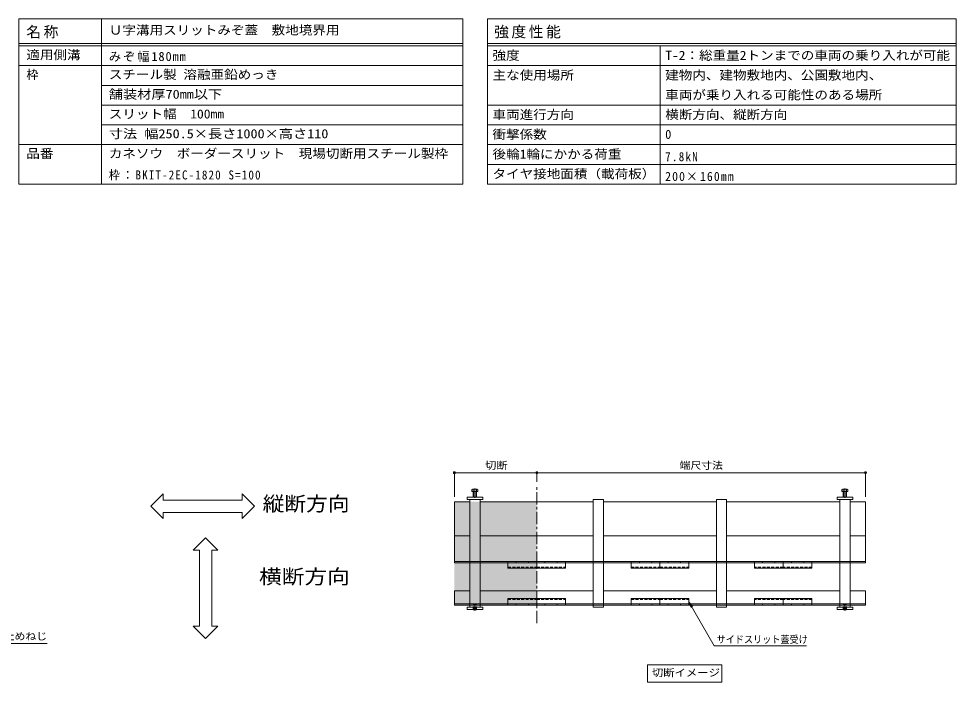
# Model space of a CAD drawing. Units: millimetres at full size, sheet at 1:5; details may follow other scales. Extents: x -1638 to 1950, y -1351 to 1333.
# Drawn here: x 50 to 1950, y -11 to 1333 of the extents above; entities that cross this region are included whole.
import ezdxf
from ezdxf.enums import TextEntityAlignment as Align

# ---------------------------------------------------------------- set-up
doc = ezdxf.new("R2010")
doc.units = ezdxf.units.MM
doc.header["$LTSCALE"] = 5
doc.header["$PDMODE"] = 32
doc.header["$PDSIZE"] = 4
for name, pattern in [('CHAIN1', [8, 5, -1, 1, -1]), ('CHAIN2', [12, 9, -1, 1, -1]), ('DASHED1', [1.8, 1.2, -0.6])]:
    doc.linetypes.add(name, pattern=pattern)
for name, color, linetype, lineweight in [('E-3_寸法', 4, 'Continuous', 5), ('E-4_文字', 7, 'Continuous', 5), ('E-5_建具', 7, 'Continuous', 5), ('E-8_ハッチ', 7, 'Continuous', 5), ('E-9_記号', 2, 'Continuous', 5), ('E-A_インテリア', 7, 'Continuous', 5), ('E-B_衛生陶器', 134, 'Continuous', 5), ('E-C_鉄骨', 5, 'DASHED1', 5), ('F-F_F-Fﾚｲﾔ', 3, 'Continuous', 5)]:
    doc.layers.add(name, color=color, linetype=linetype, lineweight=lineweight)
doc.styles.add('ＭＳ ゴシック', font='')
doc.styles.get('ＭＳ ゴシック').set_extended_font_data('MS Gothic')

msp = doc.modelspace()

# ---------------------------------------------------------------- linework, layer by layer
at = {"layer": 'E-3_寸法'}
for p, q in [((963.932, 355.032), (932.682, 355.032)), ((932.682, 355.032), (932.682, 231.382)), ((1214.072, 355.032), (984.766, 355.032)), ((1463.792, 355.032), (1234.906, 355.032)), ((1713.932, 355.032), (1484.626, 355.032)), ((1734.766, 355.032), (1766.016, 355.032)), ((1766.016, 355.032), (1766.016, 231.382)), ((963.932, 285.715), (932.682, 285.715)), ((1214.072, 285.715), (984.766, 285.715)), ((1463.792, 285.715), (1234.906, 285.715)), ((1713.932, 285.715), (1484.626, 285.715)), ((1766.016, 285.715), (1734.766, 285.715)), ((1766.016, 233.882), (932.682, 233.882)), ((1766.016, 231.382), (932.682, 231.382)), ((932.682, 174.549), (932.682, 145.382)), ((963.932, 174.549), (932.682, 174.549)), ((1214.072, 174.549), (984.766, 174.549)), ((1463.792, 174.549), (1234.906, 174.549)), ((1713.932, 174.549), (1484.626, 174.549)), ((1766.016, 174.549), (1734.766, 174.549)), ((1766.016, 174.549), (1766.016, 145.382)), ((1766.016, 147.882), (932.682, 147.882)), ((1766.016, 145.382), (932.682, 145.382))]:
    msp.add_line(p, q, dxfattribs=at)
at = {"layer": 'E-4_文字'}
for p, q in [((932.682, 415.273), (932.682, 365.032)), ((1099.629, 413.773), (932.682, 413.773)), ((1099.629, 415.273), (1099.629, 395.123)), ((1099.629, 413.773), (1766.016, 413.773)), ((1766.016, 415.273), (1766.016, 365.032))]:
    msp.add_line(p, q, dxfattribs=at)
for p in [(932.682, 413.773), (1099.629, 413.773), (1766.016, 413.773)]:
    msp.add_point(p, dxfattribs=at)
at = {"layer": 'E-5_建具'}
for p, q in [((1407.682, 152.257), (1415.292, 142.34)), ((-200.757, 67.654), (107.505, 67.654)), ((1459.355, 62.757), (1646.598, 62.757)), ((1324.099, 24.323), (1474.599, 24.323)), ((1474.599, 24.323), (1474.599, -10.677))]:
    msp.add_line(p, q, dxfattribs=at)
for points in [[(342.581, 358.132), (342.581, 370.632), (317.581, 345.632), (342.581, 320.632), (342.581, 333.132), (502.529, 333.132), (502.529, 320.632), (527.529, 345.632), (502.529, 370.632), (502.529, 358.132)], [(416.01, 256.541), (403.51, 256.541), (428.51, 281.541), (453.51, 256.541), (441.01, 256.541), (441.01, 103.097), (453.51, 103.097), (428.51, 78.097), (403.51, 103.097), (416.01, 103.097)]]:
    msp.add_lwpolyline(points, close=True, dxfattribs=at)
for points in [[(1459.355, 62.757), (1407.682, 152.257), (1412.466, 140.708)], [(1324.099, 24.323), (1324.099, -10.677), (1474.599, -10.677)]]:
    msp.add_lwpolyline(points, dxfattribs=at)
at = {"layer": 'E-8_ハッチ'}
for p, q in [((963.932, 359.199), (984.766, 359.199)), ((1713.932, 359.199), (1734.766, 359.199)), ((958.516, 141.632), (990.182, 141.632)), ((958.516, 136.632), (958.516, 141.632)), ((958.516, 136.632), (990.182, 136.632)), ((990.182, 141.632), (990.182, 136.632)), ((1740.182, 141.632), (1708.516, 141.632)), ((1708.516, 141.632), (1708.516, 136.632)), ((1740.182, 136.632), (1708.516, 136.632)), ((1740.182, 136.632), (1740.182, 141.632))]:
    msp.add_line(p, q, dxfattribs=at)
for points in [[(958.516, 359.199), (990.182, 359.199), (990.182, 364.199), (958.516, 364.199)], [(1740.182, 359.199), (1708.516, 359.199), (1708.516, 364.199), (1740.182, 364.199)]]:
    msp.add_lwpolyline(points, close=True, dxfattribs=at)
at = {"layer": 'E-9_記号'}
for p, q in [((969.682, 380.282), (979.016, 380.282)), ((1729.016, 380.282), (1719.682, 380.282)), ((968.349, 375.865), (968.349, 379.782)), ((968.349, 375.865), (980.349, 375.865)), ((971.016, 364.199), (971.016, 379.782)), ((971.599, 364.199), (971.599, 375.865)), ((977.099, 364.199), (977.099, 375.865)), ((977.682, 364.199), (977.682, 379.782)), ((980.349, 375.865), (980.349, 379.782)), ((1718.349, 375.865), (1718.349, 379.782)), ((1730.349, 375.865), (1718.349, 375.865)), ((1721.016, 364.199), (1721.016, 379.782)), ((1721.599, 364.199), (1721.599, 375.865)), ((1727.099, 364.199), (1727.099, 375.865)), ((1727.682, 364.199), (1727.682, 379.782)), ((1730.349, 375.865), (1730.349, 379.782)), ((971.518, 136.215), (971.101, 136.632)), ((971.518, 136.215), (971.518, 136.632)), ((971.518, 136.215), (977.018, 136.215)), ((972.182, 136.632), (972.182, 136.215)), ((972.599, 136.632), (972.599, 136.215)), ((975.936, 136.632), (975.936, 136.215)), ((976.353, 136.632), (976.353, 136.215)), ((977.018, 136.215), (977.434, 136.632)), ((977.018, 136.215), (977.018, 136.632)), ((1721.599, 136.215), (1721.182, 136.632)), ((1721.599, 136.215), (1721.599, 136.632)), ((1721.599, 136.215), (1727.099, 136.215)), ((1722.264, 136.632), (1722.264, 136.215)), ((1722.681, 136.632), (1722.681, 136.215)), ((1726.018, 136.632), (1726.018, 136.215)), ((1726.434, 136.632), (1726.434, 136.215)), ((1727.099, 136.215), (1727.516, 136.632)), ((1727.099, 136.215), (1727.099, 136.632))]:
    msp.add_line(p, q, dxfattribs=at)
at = {"layer": 'E-9_記号', "color": 7, "linetype": 'CHAIN2'}
for p, q in [((974.349, 381.949), (974.349, 362.532)), ((1724.349, 381.949), (1724.349, 362.532)), ((974.268, 147.465), (974.268, 134.549)), ((1724.349, 147.465), (1724.349, 134.549))]:
    msp.add_line(p, q, dxfattribs=at)
at = {"layer": 'E-9_記号', "color": 7, "linetype": 'CHAIN1'}
msp.add_line((1099.629, 109.267), (1099.629, 385.123), dxfattribs=at)
at = {"layer": 'E-9_記号', "linetype": 'DASHED1'}
for p, q in [((970.934, 145.215), (971.518, 145.799)), ((970.934, 136.799), (970.934, 145.215)), ((971.101, 136.632), (970.934, 136.799)), ((977.018, 145.799), (971.518, 145.799)), ((971.518, 136.632), (971.518, 145.799)), ((977.018, 140.382), (971.518, 140.382)), ((972.182, 140.382), (974.268, 141.632)), ((972.182, 140.382), (972.182, 136.632)), ((972.599, 140.382), (972.599, 136.632)), ((976.353, 140.382), (974.268, 141.632)), ((975.936, 140.382), (975.936, 136.632)), ((976.353, 140.382), (976.353, 136.632)), ((977.018, 136.632), (977.018, 145.799)), ((977.434, 136.632), (977.601, 136.799)), ((1721.016, 145.215), (1721.599, 145.799)), ((1721.016, 136.799), (1721.016, 145.215)), ((1721.182, 136.632), (1721.016, 136.799)), ((1727.099, 145.799), (1721.599, 145.799)), ((1721.599, 136.632), (1721.599, 145.799)), ((1727.099, 140.382), (1721.599, 140.382)), ((1722.264, 140.382), (1724.349, 141.632)), ((1722.264, 140.382), (1722.264, 136.632)), ((1722.681, 140.382), (1722.681, 136.632)), ((1726.434, 140.382), (1724.349, 141.632)), ((1726.018, 140.382), (1726.018, 136.632)), ((1726.434, 140.382), (1726.434, 136.632)), ((1727.099, 136.632), (1727.099, 145.799)), ((1727.516, 136.632), (1727.682, 136.799))]:
    msp.add_line(p, q, dxfattribs=at)
for points in [[(970.934, 145.215), (977.601, 145.215), (977.018, 145.799)], [(970.934, 136.799), (977.601, 136.799), (977.601, 145.215)], [(1721.016, 145.215), (1727.682, 145.215), (1727.099, 145.799)], [(1721.016, 136.799), (1727.682, 136.799), (1727.682, 145.215)]]:
    msp.add_lwpolyline(points, dxfattribs=at)
at = {"layer": 'E-9_記号'}
for centre, radius, start, end in [((969.682, 378.29), 1.992, 48.20791, 131.79209), ((974.349, 369.1), 11.182, 72.66888, 107.37088), ((979.016, 378.29), 1.992, 48.20791, 131.79209), ((1719.682, 378.29), 1.992, 48.20791, 131.79209), ((1724.349, 369.1), 11.182, 72.62912, 107.33112), ((1729.016, 378.29), 1.992, 48.20791, 131.79209)]:
    msp.add_arc(centre, radius, start, end, dxfattribs=at)
at = {"layer": 'E-A_インテリア'}
for p, q in [((963.932, 231.382), (963.932, 147.882)), ((984.766, 231.382), (984.766, 147.882)), ((1214.072, 231.382), (1214.072, 147.882)), ((1234.906, 231.382), (1234.906, 147.882)), ((1463.792, 231.382), (1463.792, 147.882)), ((1484.626, 231.382), (1484.626, 147.882)), ((1713.932, 231.382), (1713.932, 147.882)), ((1734.766, 231.382), (1734.766, 147.882))]:
    msp.add_line(p, q, dxfattribs=at)
at = {"layer": 'E-A_インテリア', "linetype": 'DASHED1'}
for p, q in [((984.766, 145.382), (963.932, 145.382)), ((1734.766, 145.382), (1713.932, 145.382))]:
    msp.add_line(p, q, dxfattribs=at)
at = {"layer": 'E-A_インテリア'}
msp.add_solid([(932.682, 145.382), (1099.629, 145.382), (932.682, 355.032), (1099.629, 355.032)], dxfattribs=at)
at = {"layer": 'E-B_衛生陶器'}
for p, q in [((963.932, 359.199), (984.766, 359.199)), ((963.932, 359.199), (963.932, 233.882)), ((984.766, 359.199), (984.766, 233.882)), ((1234.906, 359.199), (1214.072, 359.199)), ((1214.072, 359.199), (1214.072, 233.882)), ((1234.906, 233.882), (1234.906, 359.199)), ((1463.792, 359.199), (1484.626, 359.199)), ((1463.792, 233.882), (1463.792, 359.199)), ((1484.626, 359.199), (1484.626, 233.882)), ((1713.932, 359.199), (1734.766, 359.199)), ((1713.932, 359.199), (1713.932, 233.882)), ((1734.766, 359.199), (1734.766, 233.882)), ((963.932, 145.382), (963.932, 141.632)), ((963.932, 141.632), (984.766, 141.632)), ((984.766, 145.382), (984.766, 141.632)), ((1214.072, 145.382), (1214.072, 141.632)), ((1234.906, 141.632), (1214.072, 141.632)), ((1234.906, 145.382), (1234.906, 141.632)), ((1463.792, 145.382), (1463.792, 141.632)), ((1463.792, 141.632), (1484.626, 141.632)), ((1484.626, 145.382), (1484.626, 141.632)), ((1713.932, 145.382), (1713.932, 141.632)), ((1713.932, 141.632), (1734.766, 141.632)), ((1734.766, 145.382), (1734.766, 141.632))]:
    msp.add_line(p, q, dxfattribs=at)
at = {"layer": 'E-B_衛生陶器', "linetype": 'DASHED1'}
for p, q in [((963.932, 233.882), (963.932, 145.382)), ((984.766, 233.882), (984.766, 145.382)), ((1214.072, 233.882), (1214.072, 145.382)), ((1234.906, 233.882), (1234.906, 145.382)), ((1463.792, 233.882), (1463.792, 145.382)), ((1484.626, 233.882), (1484.626, 145.382)), ((1713.932, 233.882), (1713.932, 145.382)), ((1734.766, 233.882), (1734.766, 145.382))]:
    msp.add_line(p, q, dxfattribs=at)
at = {"layer": 'E-C_鉄骨'}
for p, q in [((1041.296, 233.465), (1041.296, 231.382)), ((1041.712, 233.882), (1057.546, 233.882)), ((1057.962, 233.465), (1057.962, 231.382)), ((1082.962, 231.382), (1057.962, 231.382)), ((1082.962, 233.465), (1082.962, 231.382)), ((1099.212, 233.882), (1083.379, 233.882)), ((1099.629, 233.465), (1099.629, 231.382)), ((1100.046, 233.882), (1115.879, 233.882)), ((1116.296, 233.465), (1116.296, 231.382)), ((1141.296, 231.382), (1116.296, 231.382)), ((1141.296, 233.465), (1141.296, 231.382)), ((1157.546, 233.882), (1141.712, 233.882)), ((1157.962, 233.465), (1157.962, 231.382)), ((1291.016, 233.465), (1291.016, 231.382)), ((1291.432, 233.882), (1307.266, 233.882)), ((1307.682, 233.465), (1307.682, 231.382)), ((1332.682, 231.382), (1307.682, 231.382)), ((1332.682, 233.465), (1332.682, 231.382)), ((1348.932, 233.882), (1333.099, 233.882)), ((1349.349, 233.465), (1349.349, 231.382)), ((1349.766, 233.882), (1365.599, 233.882)), ((1366.016, 233.465), (1366.016, 231.382)), ((1391.016, 231.382), (1366.016, 231.382)), ((1391.016, 233.465), (1391.016, 231.382)), ((1407.266, 233.882), (1391.432, 233.882)), ((1407.682, 233.465), (1407.682, 231.382)), ((1540.736, 233.465), (1540.736, 231.382)), ((1541.152, 233.882), (1556.986, 233.882)), ((1557.402, 233.465), (1557.402, 231.382)), ((1557.402, 231.382), (1582.402, 231.382)), ((1582.402, 233.465), (1582.402, 231.382)), ((1598.652, 233.882), (1582.819, 233.882)), ((1599.069, 233.465), (1599.069, 231.382)), ((1599.486, 233.882), (1615.319, 233.882)), ((1615.736, 233.465), (1615.736, 231.382)), ((1615.736, 231.382), (1640.736, 231.382)), ((1640.736, 233.465), (1640.736, 231.382)), ((1656.986, 233.882), (1641.152, 233.882)), ((1657.402, 233.465), (1657.402, 231.382)), ((1041.296, 222.465), (1099.629, 222.465)), ((1099.629, 222.465), (1157.962, 222.465)), ((1291.016, 222.465), (1349.349, 222.465)), ((1349.349, 222.465), (1407.682, 222.465)), ((1599.069, 222.465), (1540.736, 222.465)), ((1657.402, 222.465), (1599.069, 222.465)), ((1041.296, 156.799), (1099.629, 156.799)), ((1099.629, 156.799), (1157.962, 156.799)), ((1291.016, 156.799), (1349.349, 156.799)), ((1349.349, 156.799), (1407.682, 156.799)), ((1599.069, 156.799), (1540.736, 156.799)), ((1657.402, 156.799), (1599.069, 156.799)), ((1041.296, 145.799), (1041.296, 147.882)), ((1041.712, 145.382), (1057.546, 145.382)), ((1057.962, 145.799), (1057.962, 147.882)), ((1082.962, 147.882), (1057.962, 147.882)), ((1082.962, 145.799), (1082.962, 147.882)), ((1099.212, 145.382), (1083.379, 145.382)), ((1099.629, 145.799), (1099.629, 147.882)), ((1100.046, 145.382), (1115.879, 145.382)), ((1116.296, 145.799), (1116.296, 147.882)), ((1141.296, 147.882), (1116.296, 147.882)), ((1141.296, 145.799), (1141.296, 147.882)), ((1157.546, 145.382), (1141.712, 145.382)), ((1157.962, 145.799), (1157.962, 147.882)), ((1291.016, 145.799), (1291.016, 147.882)), ((1291.432, 145.382), (1307.266, 145.382)), ((1307.682, 145.799), (1307.682, 147.882)), ((1332.682, 147.882), (1307.682, 147.882)), ((1332.682, 145.799), (1332.682, 147.882)), ((1348.932, 145.382), (1333.099, 145.382)), ((1349.349, 145.799), (1349.349, 147.882)), ((1349.766, 145.382), (1365.599, 145.382)), ((1366.016, 145.799), (1366.016, 147.882)), ((1391.016, 147.882), (1366.016, 147.882)), ((1391.016, 145.799), (1391.016, 147.882)), ((1407.266, 145.382), (1391.432, 145.382)), ((1407.682, 145.799), (1407.682, 147.882)), ((1540.736, 145.799), (1540.736, 147.882)), ((1541.152, 145.382), (1556.986, 145.382)), ((1557.402, 145.799), (1557.402, 147.882)), ((1557.402, 147.882), (1582.402, 147.882)), ((1582.402, 145.799), (1582.402, 147.882)), ((1598.652, 145.382), (1582.819, 145.382)), ((1599.069, 145.799), (1599.069, 147.882)), ((1599.486, 145.382), (1615.319, 145.382)), ((1615.736, 145.799), (1615.736, 147.882)), ((1615.736, 147.882), (1640.736, 147.882)), ((1640.736, 145.799), (1640.736, 147.882)), ((1656.986, 145.382), (1641.152, 145.382)), ((1657.402, 145.799), (1657.402, 147.882))]:
    msp.add_line(p, q, dxfattribs=at)
at = {"layer": 'E-C_鉄骨', "linetype": 'Continuous'}
for p, q in [((1041.296, 231.382), (1041.296, 220.549)), ((1099.629, 231.382), (1099.629, 220.549)), ((1157.962, 231.382), (1157.962, 220.549)), ((1291.016, 231.382), (1291.016, 220.549)), ((1349.349, 231.382), (1349.349, 220.549)), ((1407.682, 231.382), (1407.682, 220.549)), ((1540.736, 231.382), (1540.736, 220.549)), ((1599.069, 231.382), (1599.069, 220.549)), ((1657.402, 231.382), (1657.402, 220.549)), ((1041.296, 220.549), (1099.629, 220.549)), ((1099.629, 220.549), (1157.962, 220.549)), ((1291.016, 220.549), (1349.349, 220.549)), ((1349.349, 220.549), (1407.682, 220.549)), ((1599.069, 220.549), (1540.736, 220.549)), ((1657.402, 220.549), (1599.069, 220.549)), ((1041.296, 158.715), (1099.629, 158.715)), ((1041.296, 147.882), (1041.296, 158.715)), ((1099.629, 158.715), (1157.962, 158.715)), ((1099.629, 147.882), (1099.629, 158.715)), ((1157.962, 147.882), (1157.962, 158.715)), ((1291.016, 158.715), (1349.349, 158.715)), ((1291.016, 147.882), (1291.016, 158.715)), ((1349.349, 158.715), (1407.682, 158.715)), ((1349.349, 147.882), (1349.349, 158.715)), ((1407.682, 147.882), (1407.682, 158.715)), ((1540.736, 147.882), (1540.736, 158.715)), ((1599.069, 158.715), (1540.736, 158.715)), ((1599.069, 147.882), (1599.069, 158.715)), ((1657.402, 158.715), (1599.069, 158.715)), ((1657.402, 147.882), (1657.402, 158.715))]:
    msp.add_line(p, q, dxfattribs=at)
at = {"layer": 'E-C_鉄骨'}
for centre, start, end in [((1041.712, 233.465), 90, 180), ((1057.546, 233.465), 0, 90), ((1083.379, 233.465), 90, 180), ((1100.046, 233.465), 90, 180), ((1115.879, 233.465), 0, 90), ((1141.712, 233.465), 90, 180), ((1157.546, 233.465), 0, 90), ((1291.432, 233.465), 90, 180), ((1307.266, 233.465), 0, 90), ((1333.099, 233.465), 90, 180), ((1349.766, 233.465), 90, 180), ((1365.599, 233.465), 0, 90), ((1391.432, 233.465), 90, 180), ((1407.266, 233.465), 0, 90), ((1541.152, 233.465), 90, 180), ((1556.986, 233.465), 0, 90), ((1582.819, 233.465), 90, 180), ((1598.652, 233.465), 0, 90), ((1615.319, 233.465), 0, 90), ((1641.152, 233.465), 90, 180), ((1656.986, 233.465), 0, 90), ((1041.712, 145.799), 180, 270), ((1057.546, 145.799), 270, 0), ((1083.379, 145.799), 180, 270), ((1100.046, 145.799), 180, 270), ((1115.879, 145.799), 270, 0), ((1141.712, 145.799), 180, 270), ((1157.546, 145.799), 270, 0), ((1291.432, 145.799), 180, 270), ((1307.266, 145.799), 270, 0), ((1333.099, 145.799), 180, 270), ((1349.766, 145.799), 180, 270), ((1365.599, 145.799), 270, 0), ((1391.432, 145.799), 180, 270), ((1407.266, 145.799), 270, 0), ((1541.152, 145.799), 180, 270), ((1556.986, 145.799), 270, 0), ((1582.819, 145.799), 180, 270), ((1598.652, 145.799), 270, 0), ((1615.319, 145.799), 270, 0), ((1641.152, 145.799), 180, 270), ((1656.986, 145.799), 270, 0)]:
    msp.add_arc(centre, 0.417, start, end, dxfattribs=at)
at = {"layer": 'F-F_F-Fﾚｲﾔ', "color": 7}
for p, q in [((50, 1333.164), (950, 1333.164)), ((50, 1333.164), (50, 998.164)), ((217.288, 1333.164), (217.288, 998.164)), ((950, 1333.164), (950, 998.164)), ((1000, 1333.164), (1950, 1333.164)), ((1950, 1333.164), (1950, 998.164)), ((50, 1283.164), (950, 1283.164)), ((50, 1278.164), (950, 1278.164)), ((1000, 1283.164), (1950, 1283.164)), ((1000, 1278.164), (1950, 1278.164)), ((1350, 1278.164), (1350, 998.164)), ((50, 1238.164), (950, 1238.164)), ((50, 1238.164), (950, 1238.164)), ((1000, 1238.164), (1950, 1238.164)), ((217.288, 1198.164), (950, 1198.164)), ((217.288, 1158.164), (950, 1158.164)), ((1000, 1158.164), (1950, 1158.164)), ((217.288, 1118.164), (950, 1118.164)), ((1000, 1118.164), (1950, 1118.164)), ((50, 1078.164), (950, 1078.164)), ((1000, 1078.164), (1950, 1078.164)), ((1000, 1038.164), (1950, 1038.164)), ((50, 998.164), (950, 998.164))]:
    msp.add_line(p, q, dxfattribs=at)
msp.add_lwpolyline([(1000, 1333.164), (1000, 998.164), (1950, 998.164)], dxfattribs=at)

# ---------------------------------------------------------------- texts
at = {"layer": 'E-4_文字', "color": 2, "style": 'ＭＳ ゴシック'}
for s, width, p in [('切断', 1.15, (994.906, 416.773)), ('端尺寸法', 1.1, (1389.072, 416.773))]:
    msp.add_text(s, height=14.66, dxfattribs=dict(at, width=width)).set_placement(p, align=Align.BOTTOM_LEFT)
at = {"layer": 'E-5_建具', "color": 6, "style": 'ＭＳ ゴシック'}
for s, width, p in [('縦断方向', 1.1, (544.107, 327.443)), ('横断方向', 1.15, (536.732, 179.819))]:
    msp.add_text(s, height=29.33, dxfattribs=dict(at, width=width)).set_placement(p, align=Align.BOTTOM_LEFT)
at = {"layer": 'E-5_建具', "color": 2, "style": 'ＭＳ ゴシック'}
for s, width, p in [('スチール製六角穴付き止めねじ', 1.1, (-200.757, 70.654)), ('サイドスリット蓋受け', 0.9, (1464.355, 64.257)), ('切断イメージ', 1.15, (1333.099, -3.177))]:
    msp.add_text(s, height=14.66, dxfattribs=dict(at, width=width)).set_placement(p, align=Align.BOTTOM_LEFT)
at = {"layer": 'F-F_F-Fﾚｲﾔ', "style": 'ＭＳ ゴシック'}
for s, width, p in [('Ｕ字溝用スリットみぞ蓋\u3000敷地境界用', 1.1, (232.288, 1295.664)), ('適用側溝', 1.1, (65, 1245.664)), ('強度', 1.1, (1010, 1244.414)), ('T-2：総重量2トンまでの車両の乗り入れが可能', 1.1, (1360, 1244.414)), ('スチール製 溶融亜鉛めっき', 1.1, (232.288, 1205.664)), ('主な使用場所', 1.1, (1010, 1204.414)), ('建物内、建物敷地内、公園敷地内、', 1.1, (1360, 1204.414)), ('舗装材厚70mm以下', 1.15, (232.288, 1165.664)), ('車両が乗り入れる可能性のある場所', 1.1, (1360, 1164.414)), ('スリット幅\u3000100㎜', 1.1, (232.288, 1125.664)), ('車両進行方向', 1.1, (1010, 1124.414)), ('横断方向、縦断方向', 1.1, (1360, 1124.414)), ('寸法 幅250.5×長さ1000×高さ110', 1.15, (232.288, 1085.664)), ('衝撃係数', 1.1, (1010, 1084.414)), ('品番', 1.1, (65, 1045.664)), ('カネソウ\u3000ボーダースリット\u3000現場切断用スチール製枠', 1.1, (232.288, 1045.664)), ('後輪1輪にかかる荷重', 1.1, (1010, 1044.414)), ('タイヤ接地面積（載荷板）', 1.1, (1010, 1004.414))]:
    msp.add_text(s, height=18.33, dxfattribs=dict(at, width=width)).set_placement(p, align=Align.BOTTOM_LEFT)
for s, p in [('枠', (65, 1205.664)), ('0', (1360, 1084.414))]:
    msp.add_text(s, height=18.33, dxfattribs=at).set_placement(p, align=Align.BOTTOM_LEFT)
at = {"layer": 'F-F_F-Fﾚｲﾔ', "attachment_point": 7, "style": 'ＭＳ ゴシック'}
for s, insert, char_height in [('\\T1.17;名称', (65, 1293.164), 21.99), ('\\T1.17;強度性能', (1013.309, 1293.164), 21.99), ('\\T1.15;みぞ幅180mm', (232.288, 1245.664), 18.33), ('\\T1.22;\\W0.9;7.8kN', (1360, 1044.414), 18.33), ('\\T1.2;\\W0.9;枠：BKIT-2EC-1820\\~S=100', (232.288, 1005.664), 18.33), ('\\T1.19;\\W0.95;200×160mm', (1360, 1004.414), 18.33)]:
    msp.add_mtext(s, dxfattribs=dict(at, insert=insert, char_height=char_height))

doc.saveas('drawing.dxf')
